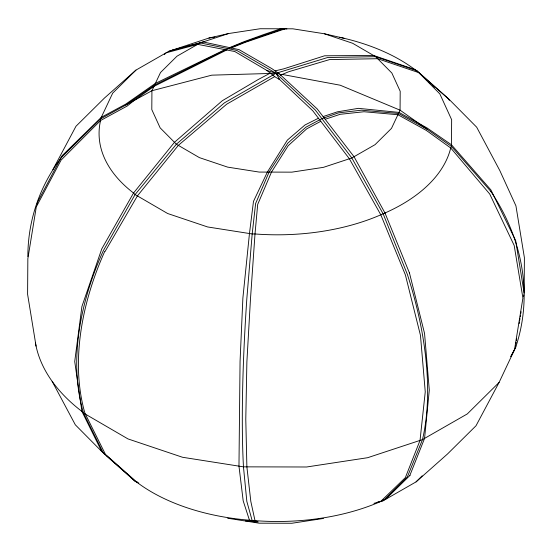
<?xml version="1.0" encoding="UTF-8"?>
<svg xmlns="http://www.w3.org/2000/svg" width="552" height="552" viewBox="0 0 552 552"><rect width="100%" height="100%" fill="white"/><g stroke="black" fill="none" stroke-linecap="round" stroke-linejoin="round"><path stroke-width="0.83" d="M515.692 345.593L515.685 347.249L499.098 382.426L476.024 425.737L447.52 453.979L416.042 481.896L383.226 500.692L373.925 503.348M515.837 343.917L516.113 342.226M516.396 340.529L516.672 338.838M519.163 323.596L519.439 321.899M519.722 320.208L519.998 318.511M520.274 316.82L520.55 315.13M520.826 313.432L521.102 311.742M523.6 296.493L523.876 294.802M37.136 204.109L37.412 202.425L62.072 155.754L101.278 117.335L125.67 104.155L155.381 83.407L225.14 49.556M409.798 475.582L424.564 438.405L429.29 390.112L424.557 333.47L409.377 272.633M510.883 356.337L515.685 347.249A246.433 199.382 13.2 0 0 490.88 191.489M510.883 356.606L514.492 349.775L522.916 298.039L514.188 245.481L489.707 194L450.722 147.977L426.337 130.41L397.916 114.726L364.016 111.745L340.142 114.305L325.231 119.26M52.902 169.574L75.976 126.263L104.48 98.021L135.958 70.104L168.774 51.308L208.897 38.053L228.549 33.548L260.158 28.738L292.843 28.814L324.376 33.769L344.413 38.371M105.087 251.436L137.4 195.912L178.337 145.369L226.706 104.183L274.765 76.569M135.958 70.104L112.684 93.157L100.54 118.908L61.106 157.803M499.098 382.426L467.302 413.924L422.48 439.599L367.666 457.698L306.608 466.992L243.466 466.847L182.54 457.27L127.981 438.916L83.518 413.034L81.917 411.426A236.201 136.372 0 0 1 35.411 342.771M416.042 481.896L422.17 475.831M164.33 54.593L166.131 52.819L197.664 44.36L234.814 51.529L266.823 70.421L275.262 77.018L279.726 79.591L312.784 110.786L349.375 158.776L380.811 214.811L405.396 274.917L420.458 335.326L425.254 391.844L420.031 440.406L405.354 477.646L380.521 501.589A171.382 98.946 0 0 1 255.01 520.639M409.984 475.396L385.503 499.394L383.026 500.05M125.815 105.046L154.594 85.07L228.107 48.645L244.715 42.035L263.704 35.397L283.135 28.794L284.77 28.945M270.535 72.981L258.232 79.522L222.311 100.719L174.46 142.299L133.549 193.014L101.796 248.828L81.917 306.491L74.72 361.532L81.917 411.426L101.699 451.439L104.887 454.268M384.986 213.003L380.811 214.811A171.7 99.132 0 0 1 255.003 233.965L252.181 233.958L207.587 226.948L167.642 213.514L135.088 194.566L133.549 193.014A171.403 98.96 0 0 1 100.547 120.536L100.54 118.908L151.931 90.721L211.775 75.162L276 73.285L279.381 73.913L317.158 108.875L354.032 156.706L384.986 213.003L409.481 273.047M320.795 121.295L306.684 128.864L288.165 145.749L271.48 172.1L257.687 204.433L255.003 233.965L250.491 298.722L246.882 361.919L245.785 419.272L246.882 466.854L250.822 501.437L255.003 520.646L258.198 521.971L247.586 521.364L259.157 523.186L291.842 523.261L323.451 518.452M280.623 75.093L288.696 71.739L329.599 59.575L377.658 58.705L418.761 72.616L449.977 100.229L476.686 127.195L499.836 170.609L515.934 205.862L524.4 257.701L524.152 293.112L515.692 240.624L490.907 189.922L451.474 144.783L426.944 127.878L399.013 112.408L358.393 108.344L337.32 111.849L323.141 116.562M318.456 118.225L304.987 124.973L287.378 140.098L267.354 172.093L253.478 201.404L249.463 233.53L242.88 298.087L240.065 361.381L238.968 466.136L243.19 500.85L249.463 520.212L253.34 521.516L243.825 520.777L227.624 518.231M226.851 49.894L153.994 86.353L134.081 100.512L127.208 106.018L100.526 120.536L61.093 160.087L36.301 206.869L27.848 258.736L27.6 294.299L36.066 346.138M229.508 47.665L244.032 41.676L263.325 34.679L280.644 28.787L282.327 28.952M231.102 48.003L245.281 42.331L285.184 28.794L286.895 28.959M228.549 33.548L200.176 42.918L168.774 51.308M172.093 50.211L203.101 41.952L239.092 49.639L271.894 68.655L279.381 73.913M377.444 502.237L383.226 500.692L407.328 476.997L422.48 439.599A246.433 121.847 66.3 0 0 407.321 274.282L383.226 214.01L351.824 157.969L315.247 109.972L276 73.285L236.753 50.418L200.176 42.918L176.971 56.207L160.515 72.512L151.931 90.721L151.8 109.593L160.135 127.836L176.364 144.217L199.382 157.617L227.624 167.118L259.157 172.072L291.842 172.148L323.451 167.339L351.824 157.969L375.029 144.679L391.485 128.375L400.069 110.165L400.2 91.294L391.865 73.05L375.636 56.67L352.618 43.27L324.376 33.769M275.137 70.884L283.804 68.821L324.59 55.793L373.566 55.462L414.759 69.497L416.912 70.753L448.576 98.822L449.342 100.367M208.897 38.053L214.797 37.157M255.003 520.646L249.463 520.212A171.555 99.043 0 0 1 137.158 482.455L135.088 481.247L103.424 453.178L83.518 413.034A246.433 160.121 -52.8 0 1 103.431 250.463L135.088 194.566L176.364 144.217L224.422 102.851L276 73.285L327.577 57.532L375.636 56.67L416.912 70.753L439.861 93.916L451.646 119.722L451.46 146.411L450.722 147.977A171.996 99.305 0 0 1 384.972 212.996M245.364 521.019L255.459 521.84L252.181 520.639L246.834 501.423L243.466 466.847A246.433 27.062 -85.5 0 1 246.834 298.708L252.181 233.958L255.617 203.522L269.072 172.1L287.799 143.14L305.939 127.16L321.885 118.68L338.486 112.863L361.443 110.186L398.509 113.47L427.138 129.258M281.989 74.396L340.225 85.222L400.069 110.165L451.46 146.411L490.894 191.482M266.823 70.421L276 73.285L279.726 79.591L278.374 78.626M137.517 482.075L135.088 481.247L130.417 476.921M138.773 483.007L137.165 482.455L105.439 454.351L85.394 414.131M280.319 74.81L280.816 74.989M416.691 71.215L414.759 69.497A171.444 98.98 0 0 0 339.597 37.267M428.925 82.075L430.857 83.787M432.789 85.498L434.721 87.216M106.163 455.4L129.14 475.789M101.699 451.439L75.314 424.805L52.164 381.391M85.236 414.241A246.778 159.052 -53.5 0 1 104.749 251.381M27.862 256.556A246.433 199.382 13.2 0 1 61.12 157.81M133.598 479.757A171.513 99.022 0 0 1 130.776 477.528"/></g></svg>
